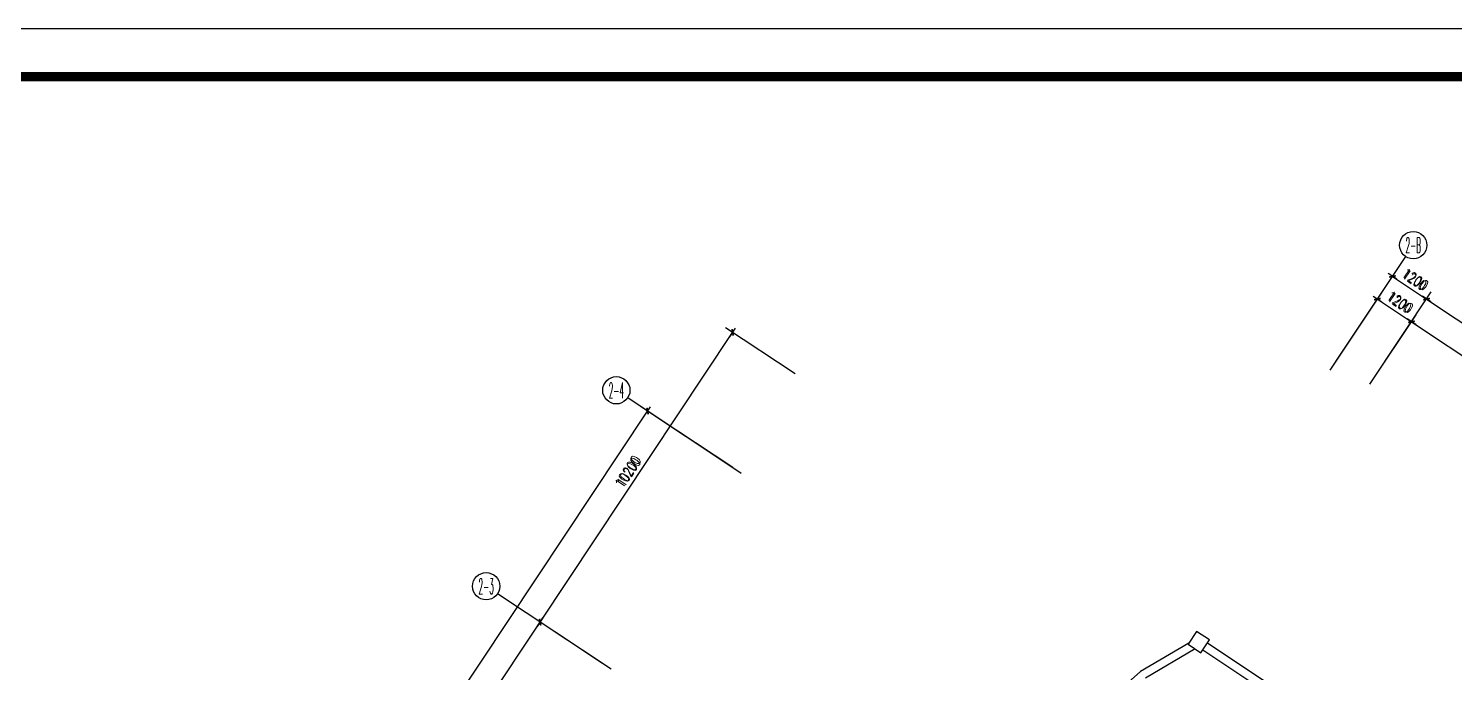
# Model space of a CAD drawing. Extents: x -149393 to 1177518, y -366685 to 296590.
# Drawn here: x 784234 to 826054, y -31560 to -12676 of the extents above; entities that cross this region are included whole.
import ezdxf
from ezdxf.enums import TextEntityAlignment as Align

# ---------------------------------------------------------------- set-up
doc = ezdxf.new("R2010")
doc.units = 0
doc.header["$LTSCALE"] = 1000
doc.header["$MEASUREMENT"] = 0
doc.layers.get('0').update_dxf_attribs({"linetype": 'CONTINUOUS'})
doc.layers.get('Defpoints').update_dxf_attribs({"linetype": 'CONTINUOUS'})
for name, color, linetype in [('AXIS', 3, 'CONTINUOUS'), ('AXIS_TEXT', 7, 'CONTINUOUS'), ('COLUMN', 9, 'CONTINUOUS'), ('PUB_TITLE', 253, 'CONTINUOUS'), ('WALL', 9, 'CONTINUOUS')]:
    doc.layers.add(name, color=color, linetype=linetype)
doc.styles.add('_TCH_AXIS', font='COMPLEX', dxfattribs={"bigfont": 'GBCBIG'})
doc.styles.add('_TCH_DIM_T3', font='SIMPLEX', dxfattribs={"width": 0.705882, "bigfont": 'GBCBIG'})
doc.styles.add('COMPLEX', font='COMPLEX')
doc.styles.add('DIM_FONT', font='SIMPLEX.shx', dxfattribs={"width": 0.8})
doc.dimstyles.new('_TCH_ARCH&&100', dxfattribs={"dimtxt": 297.5, "dimasz": 100, "dimexe": 250, "dimexo": 300, "dimgap": 126.25, "dimtad": 1, "dimdec": 0, "dimzin": 0, "dimdsep": 46, "dimtxsty": '_TCH_DIM_T3', "dimblk": 'ARCHTICK', "dimcen": 0.09, "dimclrt": 7, "dimazin": 2, "dimtfac": 1, "dimtdec": 0, "dimtix": 1, "dimtmove": 2, "dimatfit": 3, "dimfxl": 1, "dimtolj": 1, "dimtzin": 0, "dimarcsym": 0})
doc.dimstyles.new('DIMN', dxfattribs={"dimtxt": 300, "dimasz": 1, "dimexe": 250, "dimexo": 300, "dimgap": 150, "dimtad": 1, "dimdec": 0, "dimdsep": 46, "dimtxsty": 'DIM_FONT', "dimblk": '_DIMX', "dimcen": 2.5, "dimclrt": 7, "dimadec": 0, "dimazin": 0, "dimtfac": 1, "dimtdec": 0, "dimtix": 1, "dimtmove": 2, "dimatfit": 3, "dimldrblk": '_DIMX', "dimfxl": 1, "dimtolj": 1, "dimarcsym": 0})

# ---------------------------------------------------------------- blocks, each defined once
blk = doc.blocks.new('_DIMX')
blk.add_line((-150, 0), (150, 0))
at = {"const_width": 50}
blk.add_lwpolyline([(-70, -70), (70, 70)], dxfattribs=at)
blk = doc.blocks.new('_ArchTick')
at = {"color": 0, "linetype": 'ByBlock', "const_width": 0.4}
blk.add_lwpolyline([(-0.5, -0.5), (0.5, 0.5)], dxfattribs=at)
blk = doc.blocks.new('*D1063')
at = {"layer": 'AXIS', "color": 0, "lineweight": -2, "transparency": 16777216}
for p, q in [((823576, -23109), (824932, -21069)), ((824793, -21277), (830790, -25261)), ((829573, -27094), (830929, -25053))]:
    blk.add_line(p, q, dxfattribs=at)
at = {"layer": 'Defpoints', "color": 0, "transparency": 16777216}
for p in [(823410, -23359), (830790, -25261), (829407, -27344)]:
    blk.add_point(p, dxfattribs=at)
at = {"layer": 'AXIS', "color": 0, "lineweight": -2, "transparency": 16777216, "xscale": 100, "yscale": 100, "zscale": 100}
for p, rotation in [((824793, -21277), 146.3999999999997), ((830790, -25261), 326.3999999999997)]:
    blk.add_blockref('_ArchTick', p, dxfattribs=dict(at, rotation=rotation))
at = {"layer": 'AXIS', "color": 7, "transparency": 16777216, "insert": (827944, -23040), "char_height": 297.5, "attachment_point": 5, "rotation": 326.4, "style": '_TCH_DIM_T3'}
blk.add_mtext('\\A1;7200', dxfattribs=at)
blk = doc.blocks.new('*D1064')
at = {"layer": 'AXIS', "color": 0, "lineweight": -2, "transparency": 16777216}
for p, q in [((823576, -23109), (825374, -20402)), ((825236, -20611), (831233, -24595)), ((829573, -27094), (831372, -24387))]:
    blk.add_line(p, q, dxfattribs=at)
at = {"layer": 'Defpoints', "color": 0, "transparency": 16777216}
for p in [(823410, -23359), (831233, -24595), (829407, -27344)]:
    blk.add_point(p, dxfattribs=at)
at = {"layer": 'AXIS', "color": 0, "lineweight": -2, "transparency": 16777216, "xscale": 100, "yscale": 100, "zscale": 100}
for p, rotation in [((825236, -20611), 146.3999999999997), ((831233, -24595), 326.3999999999997)]:
    blk.add_blockref('_ArchTick', p, dxfattribs=dict(at, rotation=rotation))
at = {"layer": 'AXIS', "color": 7, "transparency": 16777216, "insert": (828387, -22374), "char_height": 297.5, "attachment_point": 5, "rotation": 326.4, "style": '_TCH_DIM_T3'}
blk.add_mtext('\\A1;7200', dxfattribs=at)
blk = doc.blocks.new('*D1065')
at = {"layer": 'AXIS', "color": 0, "lineweight": -2, "transparency": 16777216}
for p, q in [((822576, -22445), (823932, -20405)), ((823794, -20613), (824793, -21277)), ((823576, -23109), (824932, -21069))]:
    blk.add_line(p, q, dxfattribs=at)
at = {"layer": 'Defpoints', "color": 0, "transparency": 16777216}
for p in [(824793, -21277), (822410, -22695), (823410, -23359)]:
    blk.add_point(p, dxfattribs=at)
at = {"layer": 'AXIS', "color": 0, "lineweight": -2, "transparency": 16777216, "xscale": 100, "yscale": 100, "zscale": 100}
for p, rotation in [((823794, -20613), 146.4000000000012), ((824793, -21277), 326.4000000000012)]:
    blk.add_blockref('_ArchTick', p, dxfattribs=dict(at, rotation=rotation))
at = {"layer": 'AXIS', "color": 7, "transparency": 16777216, "insert": (824446, -20716), "char_height": 297.5, "attachment_point": 5, "rotation": 326.4, "style": '_TCH_DIM_T3'}
blk.add_mtext('\\A1;1200', dxfattribs=at)
blk = doc.blocks.new('*D1066')
at = {"layer": 'AXIS', "color": 0, "lineweight": -2, "transparency": 16777216}
for p, q in [((822576, -22445), (824375, -19738)), ((824237, -19947), (825236, -20611)), ((823576, -23109), (825374, -20402))]:
    blk.add_line(p, q, dxfattribs=at)
at = {"layer": 'Defpoints', "color": 0, "transparency": 16777216}
for p in [(825236, -20611), (822410, -22695), (823410, -23359)]:
    blk.add_point(p, dxfattribs=at)
at = {"layer": 'AXIS', "color": 0, "lineweight": -2, "transparency": 16777216, "xscale": 100, "yscale": 100, "zscale": 100}
for p, rotation in [((824237, -19947), 146.4000000000012), ((825236, -20611), 326.4000000000012)]:
    blk.add_blockref('_ArchTick', p, dxfattribs=dict(at, rotation=rotation))
at = {"layer": 'AXIS', "color": 7, "transparency": 16777216, "insert": (824889, -20050), "char_height": 297.5, "attachment_point": 5, "rotation": 326.4, "style": '_TCH_DIM_T3'}
blk.add_mtext('\\A1;1200', dxfattribs=at)
blk = doc.blocks.new('*D1067')
at = {"layer": 'AXIS', "color": 0, "lineweight": -2, "transparency": 16777216}
for p, q in [((799238, -30084), (804882, -21588)), ((806715, -22806), (804674, -21450)), ((801070, -31301), (799029, -29946))]:
    blk.add_line(p, q, dxfattribs=at)
at = {"layer": 'Defpoints', "color": 0, "transparency": 16777216}
for p in [(804882, -21588), (806965, -22972), (801320, -31467)]:
    blk.add_point(p, dxfattribs=at)
at = {"layer": 'AXIS', "color": 0, "lineweight": -2, "transparency": 16777216, "xscale": 100, "yscale": 100, "zscale": 100}
for p, rotation in [((804882, -21588), 56.39999999999981), ((799238, -30084), 236.3999999999998)]:
    blk.add_blockref('_ArchTick', p, dxfattribs=dict(at, rotation=rotation))
at = {"layer": 'AXIS', "color": 7, "transparency": 16777216, "insert": (801831, -25684), "char_height": 297.5, "attachment_point": 5, "rotation": 56.4, "style": '_TCH_DIM_T3'}
blk.add_mtext('\\A1;10200', dxfattribs=at)
blk = doc.blocks.new('*D1068')
at = {"layer": 'AXIS', "color": 0, "lineweight": -2, "transparency": 16777216}
for p, q in [((795419, -35831), (799238, -30084)), ((801070, -31301), (799029, -29946)), ((797252, -37049), (795211, -35693))]:
    blk.add_line(p, q, dxfattribs=at)
at = {"layer": 'Defpoints', "color": 0, "transparency": 16777216}
for p in [(799238, -30084), (801320, -31467), (797502, -37215)]:
    blk.add_point(p, dxfattribs=at)
at = {"layer": 'AXIS', "color": 0, "lineweight": -2, "transparency": 16777216, "xscale": 100, "yscale": 100, "zscale": 100}
for p, rotation in [((799238, -30084), 56.40000000000044), ((795419, -35831), 236.4000000000005)]:
    blk.add_blockref('_ArchTick', p, dxfattribs=dict(at, rotation=rotation))
at = {"layer": 'AXIS', "color": 7, "transparency": 16777216, "insert": (797099, -32805), "char_height": 297.5, "attachment_point": 5, "rotation": 56.4, "style": '_TCH_DIM_T3'}
blk.add_mtext('\\A1;6900', dxfattribs=at)
blk = doc.blocks.new('*D1070')
at = {"layer": 'AXIS', "color": 0, "lineweight": -2, "transparency": 16777216}
for p, q in [((804888, -25554), (802181, -23756)), ((790935, -41136), (802390, -23894)), ((793433, -42796), (790726, -40997))]:
    blk.add_line(p, q, dxfattribs=at)
at = {"layer": 'Defpoints', "color": 0, "transparency": 16777216}
for p in [(802390, -23894), (805138, -25720), (793683, -42962)]:
    blk.add_point(p, dxfattribs=at)
at = {"layer": 'AXIS', "color": 0, "lineweight": -2, "transparency": 16777216, "xscale": 100, "yscale": 100, "zscale": 100}
for p, rotation in [((802390, -23894), 56.39999999999999), ((790935, -41136), 236.4)]:
    blk.add_blockref('_ArchTick', p, dxfattribs=dict(at, rotation=rotation))
at = {"layer": 'AXIS', "color": 7, "transparency": 16777216, "insert": (796433, -32363), "char_height": 297.5, "attachment_point": 5, "rotation": 56.4, "style": '_TCH_DIM_T3'}
blk.add_mtext('\\A1;20700', dxfattribs=at)
blk = doc.blocks.new('_AXISO')
blk.add_circle((0, 0), 0.5)
at = {"layer": 'AXIS_TEXT', "style": 'COMPLEX', "width": 1.041667}
blk.add_attdef('A', text='', height=0.56, dxfattribs=at).set_placement((-0.25, -0.28), (0.25, -0.28), align=Align.FIT)
blk = doc.blocks.new('_FZHK')
blk.add_lwpolyline([(-0.5, -0.5), (0.5, -0.5), (0.5, 0.5), (-0.5, 0.5)], close=True)

msp = doc.modelspace()

# ---------------------------------------------------------------- linework, layer by layer
at = {"layer": 'AXIS'}
for p, q in [((822410.4, -22695.3), (824624, -19363.6)), ((805138.4, -25720.3), (801806.7, -23506.7)), ((801320, -31467.4), (797988.3, -29253.9))]:
    msp.add_line(p, q, dxfattribs=at)
msp.add_circle((824845.4, -19030.4), 400, dxfattribs=at)
at = {"layer": 'PUB_TITLE'}
msp.add_lwpolyline([(731849.9, -12676.1), (850649.9, -12676.1), (850649.9, -96684.6), (731849.9, -96684.6)], close=True, dxfattribs=at)
at = {"layer": 'PUB_TITLE', "const_width": 270.7}
msp.add_lwpolyline([(738921.3, -14090.4), (849235.6, -14090.4), (849235.6, -95270.4), (738921.3, -95270.4), (738921.3, -14090.4)], close=True, dxfattribs=at)
at = {"layer": 'WALL', "color": 59}
for p, q in [((818261.3, -30702.1), (816846.5, -31531.6)), ((818447.6, -30871.1), (816987.8, -31727)), ((818673.4, -30895), (823296.1, -33966.4)), ((818806.2, -30695.1), (823428.9, -33766.5)), ((816846.5, -31531.6), (815771.9, -32477.7))]:
    msp.add_line(p, q, dxfattribs=at)

# ---------------------------------------------------------------- block references
at = {"layer": 'AXIS'}
ref = msp.add_blockref('_AXISO', (801473.5, -23285.4), dxfattribs=dict(at, xscale=800, yscale=800, zscale=800))
ref.add_attrib('A', '2-4', dxfattribs={"layer": 'AXIS_TEXT', "height": 452.55, "style": '_TCH_AXIS', "width": 0.33871}).set_placement((801247.2, -23511.6), (801699.8, -23511.6), align=Align.FIT)
ref = msp.add_blockref('_AXISO', (797655.1, -29032.5), dxfattribs=dict(at, xscale=800, yscale=800, zscale=800))
ref.add_attrib('A', '2-3', dxfattribs={"layer": 'AXIS_TEXT', "height": 452.55, "style": '_TCH_AXIS', "width": 0.35}).set_placement((797428.8, -29258.8), (797881.4, -29258.8), align=Align.FIT)
at = {"layer": 'COLUMN', "color": 59, "xscale": 449.9999999999738, "yscale": 449.9999999999738, "zscale": 449.9999999999738, "rotation": 326.3999999999982}
msp.add_blockref('_FZHK', (818552.4, -30670.6), dxfattribs=at)

# ---------------------------------------------------------------- texts
at = {"layer": 'AXIS', "color": 7, "style": '_TCH_AXIS', "width": 0.333333}
msp.add_text('2-B', height=452.55, dxfattribs=at).set_placement((824619.1, -19256.7), (825071.6, -19256.7), align=Align.FIT)

# ---------------------------------------------------------------- dimensions: what is measured, and where the dimension line sits
at = {"layer": 'AXIS'}
for p1, p2, distance in [((822410.4, -22695.3), (823409.9, -23359.3), 3300), ((822410.4, -22695.3), (823409.9, -23359.3), 2500), ((823409.9, -23359.3), (829407, -27343.7), 3300), ((823409.9, -23359.3), (829407, -27343.7), 2500), ((801320, -31467.4), (806964.6, -22971.6), 2500), ((793683.2, -42961.8), (805138.4, -25720.3), 3300), ((797501.6, -37214.6), (801320, -31467.4), 2500)]:
    msp.add_aligned_dim(p1=p1, p2=p2, distance=distance, dimstyle='DIMN', dxfattribs=at).render()
for p1, p2, distance, picture, middle in [((822410.4, -22695.3), (823409.9, -23359.3), 3300, '*D1066', (824888.6, -20049.6)), ((822410.4, -22695.3), (823409.9, -23359.3), 2500, '*D1065', (824445.9, -20715.9)), ((823409.9, -23359.3), (829407, -27343.7), 3300, '*D1064', (828386.8, -22373.8)), ((823409.9, -23359.3), (829407, -27343.7), 2500, '*D1063', (827944.1, -23040.2)), ((801320, -31467.4), (806964.6, -22971.6), 2500, '*D1067', (801830.9, -25683.9)), ((793683.2, -42961.8), (805138.4, -25720.3), 3300, '*D1070', (796433.1, -32362.6)), ((797501.6, -37214.6), (801320, -31467.4), 2500, '*D1068', (797099.4, -32805.4))]:
    dim = msp.add_aligned_dim(p1=p1, p2=p2, distance=distance, dimstyle='_TCH_ARCH&&100', dxfattribs=at)
    dim.commit()
    dim.dimension.update_dxf_attribs({"geometry": picture, "text_midpoint": middle})

doc.saveas('drawing.dxf')
